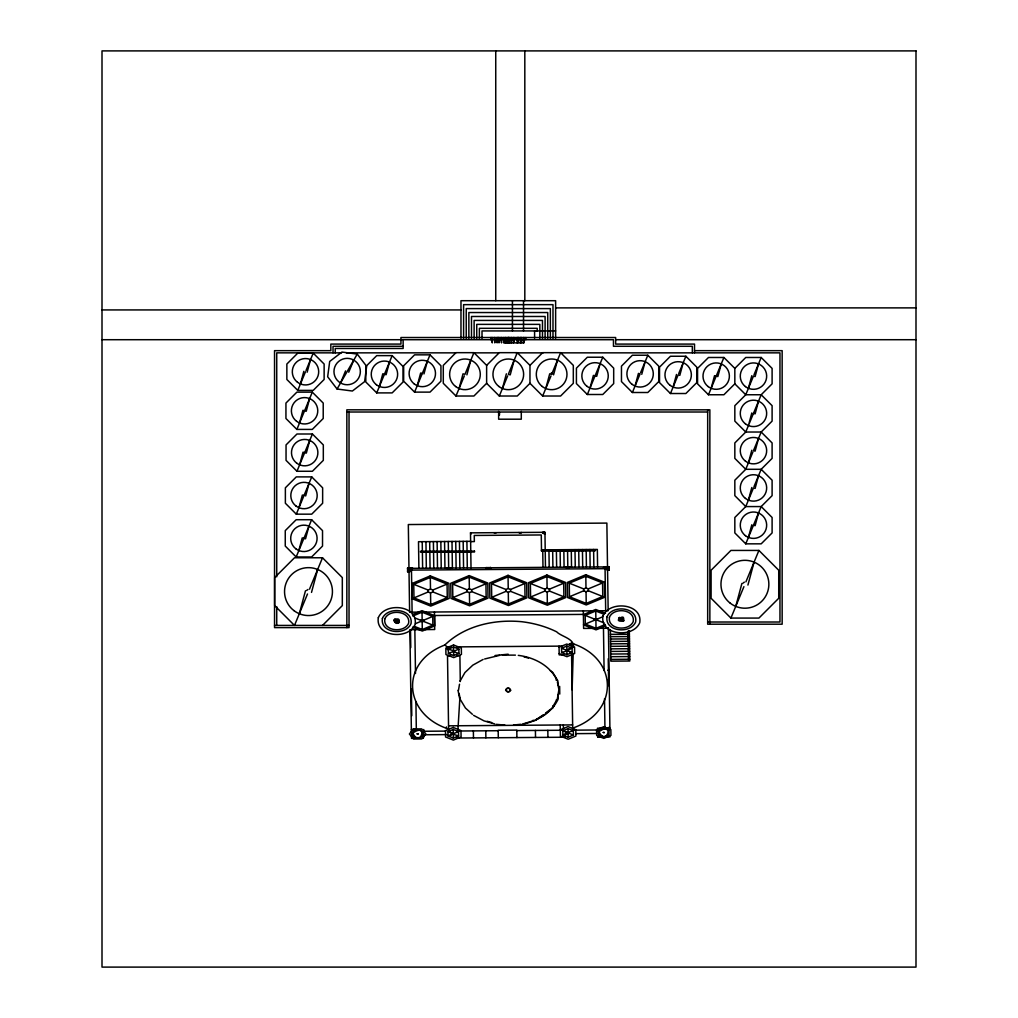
<?xml version="1.0" encoding="UTF-8"?>
<svg xmlns="http://www.w3.org/2000/svg" width="1018" height="1018" viewBox="0 0 1018 1018"><rect width="100%" height="100%" fill="white"/><g stroke="black" fill="none" stroke-linecap="round" stroke-linejoin="round"><path stroke-width="1.5" d="M543.027 532.859L544.325 532.758L544.096 533.725M510.527 690.242L509.624 688.613M572.116 689.86L573.198 653.454M573.389 647.117C574.826 638.642 561.287 636.683 556.655 631.822C545.686 626.414 533.826 623.156 521.7 621.705C494.494 619.135 464.895 625.548 444.79 645.03C399.081 662.324 403.522 714.534 448.582 729.028M459.856 698.31L457.858 730.949M397.796 620.267C393.406 618.906 396.905 624.378 398.051 620.776M458.469 690.357L459.512 684.223M620.344 618.702L620.649 620.229L622.711 619.364M623.576 619.784L623.563 618.944M300.45 383.926L303.835 371.315M307.156 372.206L310.541 359.583M299.534 422.954L302.919 410.33L306.24 411.221L309.625 398.611M299.636 464.806L303.02 452.183L306.342 453.074L309.726 440.463M298.961 507.702L302.346 495.079L304 495.524M305.667 495.97L309.052 483.359M298.847 550.522L302.231 537.898L305.553 538.789L308.938 526.179M299.33 613.714L305.476 590.784M311.508 592.4L317.654 569.469M379.396 386.433L382.781 373.81L386.102 374.7L389.487 362.09M417.253 385.657L420.638 373.046L422.305 373.491M423.959 373.937L427.344 361.314M459.093 388.494L463.025 373.822L464.959 374.344L473.93 352.673L455.975 352.673L443.288 365.36L443.288 383.315L455.975 396.015L473.93 396.015L486.629 383.315L486.629 365.36L473.93 352.673M466.893 374.853L470.825 360.181M502.434 388.494L506.366 373.822M514.166 360.181L510.234 374.853L508.3 374.344L517.271 352.673L499.316 352.673L486.629 365.36M545.775 388.494L549.707 373.822L551.641 374.344L560.613 352.673L542.658 352.673L529.971 365.36L529.971 383.315L517.271 396.015L499.316 396.015L486.629 383.315M553.563 374.853L557.508 360.181M590.007 388.049L593.392 375.426L596.713 376.316L600.098 363.693M635.054 386.038L638.439 373.415L640.093 373.873L632.382 392.503L621.464 381.585L621.464 366.149L632.382 355.231L647.817 355.231L658.735 366.149L658.735 381.585L647.817 392.503L632.382 392.503M641.76 374.319L645.145 361.695M673.114 387.056L676.499 374.446M683.205 362.713L679.82 375.337L678.166 374.891L670.442 393.521L659.524 382.603L659.524 367.167L670.442 356.249L685.877 356.249L696.796 367.167L696.796 382.603L685.877 393.521L670.442 393.521M711.149 388.291L714.534 375.667L717.855 376.558L721.24 363.948M748.421 388.291L751.806 375.667M758.512 363.948L755.127 376.558L753.46 376.113L745.749 394.755L734.831 405.673L734.831 421.108L745.749 432.026L761.184 432.026L772.102 421.108L772.102 405.673L761.184 394.755L745.749 394.755L734.831 383.837L734.831 368.401L723.913 357.483L708.477 357.483L697.559 368.401L697.559 383.837L708.477 394.755L723.913 394.755L734.831 383.837M751.806 412.939L748.421 425.562L761.184 394.755L772.102 383.837L772.102 368.401L761.184 357.483L745.749 357.483L734.831 368.401M758.512 401.219L755.127 413.83L753.46 413.384M748.421 462.834L751.806 450.223M758.512 438.491L755.127 451.114L753.46 450.669L761.184 432.026L772.102 442.945L772.102 458.38L761.184 469.298L754.007 486.617M748.421 500.105L751.806 487.495M758.512 475.762L755.127 488.385L753.46 487.94L745.749 506.57L734.831 517.488L734.831 532.923L745.749 543.841L761.184 543.841L772.102 532.923L772.102 517.488L761.184 506.57L745.749 506.57L734.831 495.651L734.831 480.216L745.749 469.298L752.913 451.992M748.421 537.377L751.806 524.766M758.512 513.034L755.127 525.657L753.46 525.212M735.76 606.346L741.906 583.454M747.925 585.07L754.083 562.127M605.048 567.522L603.928 566.746L608.891 566.708L608.942 570.22L607.568 570.233M297.778 390.39L313.213 390.39L324.131 379.472L324.131 364.037L313.213 353.119L297.778 353.119L286.86 364.037L286.86 379.472L297.778 390.39L305.489 371.761M306.036 370.437L313.213 353.119M296.862 429.418L312.297 392.146L323.215 403.064L323.215 418.5L312.297 429.418L296.862 429.418L285.943 418.5L285.943 403.064L296.862 392.146L312.297 392.146M296.963 471.27L312.411 433.999L323.317 444.917L323.317 460.352L312.411 471.27L296.963 471.27L286.045 460.352L286.045 444.917L296.963 433.999L312.411 433.999M340.559 382.972A13.196 13.196 0 0 1 340.559 360.118A13.196 13.196 0 0 1 360.359 371.545A13.196 13.196 0 0 1 340.559 382.972L345.573 370.883M348.741 372.206L353.742 360.13M296.289 514.166L311.724 476.895L296.289 476.895L285.371 487.813L285.371 503.248L296.289 514.166L311.724 514.166L322.642 503.248L322.642 487.813L311.724 476.895M296.174 556.986L311.623 519.714L296.174 519.714L285.256 530.632L285.256 546.068L296.174 556.986L311.623 556.986L322.528 546.068L322.528 530.632L311.623 519.714M376.724 392.897L392.159 355.626L403.077 366.544L403.077 381.979L392.159 392.897L376.724 392.897L365.806 381.979L365.806 366.544L376.724 355.626L392.159 355.626M307.5 593.99L294.482 625.421L274.669 605.608L274.669 577.588L294.482 557.775L322.502 557.775L342.315 577.588L342.315 605.608L322.502 625.421M309.485 589.193L322.502 557.775M414.581 392.121L430.016 354.849L414.581 354.849L403.662 365.767L403.662 381.203L414.581 392.121L430.016 392.121L440.934 381.203L440.934 365.767L430.016 354.849M455.975 396.015L464.323 375.884M499.316 396.015L507.664 375.884M560.613 352.673L573.312 365.36L573.312 383.315L560.613 396.015L542.658 396.015L551.005 375.884M587.335 394.5L602.771 357.229L613.689 368.147L613.689 383.595L602.771 394.5L587.335 394.5L576.417 383.595L576.417 368.147L587.335 357.229L602.771 357.229M640.64 372.537L647.817 355.231M678.713 373.568L685.877 356.249M708.477 394.755L723.913 357.483M754.007 374.789L761.184 357.483M748.408 425.588L745.749 432.026L734.831 442.945L734.831 458.38L745.749 469.298L761.184 469.298L772.102 480.216L772.102 495.651L761.184 506.57L745.749 543.841M730.911 618.079L711.098 598.266L711.098 570.245L730.911 550.433L758.919 550.433L778.732 570.245L778.732 598.266L758.919 618.079L730.911 618.079L743.916 586.661M745.914 581.851L758.919 550.433M460.047 681.157L464.933 672.567L472.81 665.161L483.13 659.448M552.456 707.395L557.355 698.806L558.92 689.606L557.38 681.971M523.417 724.078C537.529 720.846 552.023 712.727 558.144 699.035L558.08 694.492M622.66 619.911L622.011 618.524M337.073 389.016L357.242 354.073L366.645 366.327L364.622 381.635L352.381 391.027L337.073 389.016L327.669 376.762L329.692 361.454L341.933 352.063L357.242 354.073M570.105 645.107L571.416 643.223C618.728 657.87 619.58 711.976 572.676 728.112M542.67 532.936L544.35 532.541L544.21 533.903M306.596 590.504L307.92 589.486M743.025 583.161L744.349 582.143M506.379 688.919L505.857 690.204L507.32 691.616A3.436 3.423 0 0 0 509.216 691.629L509.776 691.413M398.382 622.189L398.725 620.204L396.091 619.466M486.477 568.578L490.88 567.929M550.204 709.508L544.579 714.801L535.557 719.802M409.821 570.118L407.607 571.709L410.089 571.683M411.628 568.808L412.519 568.337M446.202 568.095L451.165 568.057M394.462 620.089L395.378 619.504M394.857 620.369L395.748 619.746M395.277 620.649L396.142 620.026M395.493 620.802L396.358 620.178M396.282 621.349L397.16 620.726M397.084 621.896L397.949 621.273M397.3 622.049L398.165 621.425M520.682 532.974L521.381 532.478M397.694 622.329L398.585 621.718M398.063 622.583L398.98 621.985M487.66 567.879L486.324 568.858L485.917 567.624L490.88 567.586L489.136 567.866M542.467 532.325L544.948 532.299L545.47 567.357M568.54 567.28L570.296 567.179M607.53 567.688L608.891 566.708L608.942 570.22L607.555 569.266M619.071 618.435L619.987 617.837M619.466 618.702L620.356 618.091M620.751 618.371L620.013 619.937M620.102 619.148L620.967 618.524M620.891 619.695L621.769 619.071M621.693 620.242L622.558 619.618M621.909 620.395L622.774 619.771M622.303 620.675L623.194 620.051M622.736 621.056C627.406 611.067 610.189 623.589 623.589 620.331M535.328 720.49L543.039 714.929M545.61 713.084L553.308 707.523M597.77 736.892L602.44 736.523M506.849 688.601L505.615 690.179L507.079 691.591A3.436 3.423 0 0 0 508.975 691.616L510.756 690.268L509.064 688.384A3.436 3.423 0 0 0 507.168 688.359M447.106 568.54L451.165 567.879L446.189 567.917L450.261 568.528M519.574 532.936L520.758 532.923M485.917 567.968L488.398 567.955M395.531 619.631C392.757 620.84 395.989 623.741 397.898 622.456M603.47 567.56L606.626 567.548M622.991 620.522L619.707 620.547M448.696 736.205L452.59 734.131L458.571 735.874L458.507 731.586L453.214 729.473L447.984 731.662L448.047 735.95L453.341 738.063L458.571 735.874M563.501 735.352L568.897 733.227L573.401 735.021L573.338 730.733L568.044 728.621L562.801 730.809L562.865 735.098L568.171 737.21L573.401 735.021M567.548 650.006L571.492 647.944M446.546 647.372L451.394 646.926M543.179 532.745C544.592 531.676 544.681 534.819 544.325 532.758M565.334 567.204L567.077 567.293M413.753 584.319L430.309 577.41L447.067 584.077L447.271 597.655L430.716 604.577L413.957 597.91L413.753 584.319L428.171 590.058L430.487 589.091L432.828 590.02L447.067 584.077M413.957 597.91L428.196 591.967L430.538 592.896L432.854 591.929L447.271 597.655M452.628 584.039L469.183 577.117L485.942 583.785L486.146 597.375L469.591 604.285L452.832 597.617L452.628 584.039L467.046 589.766L469.362 588.798L471.703 589.74L485.942 583.785M412.341 614.694L422.012 610.66L434.584 615.661L434.737 625.854L422.305 631.045L412.532 627.152M452.832 597.617L467.071 591.674L469.413 592.603L471.741 591.636L486.146 597.375M412.774 616.043L422.025 612.174L432.739 616.437L432.866 625.116L422.292 629.531L414.262 626.337M491.503 583.747L508.058 576.837L524.817 583.505L525.021 597.082L508.466 604.005L491.707 597.337L491.503 583.747L505.921 589.486L508.236 588.519L510.578 589.447L524.817 583.505M415.395 618.168L420.663 620.255L423.641 620.229L432.739 616.437M415.484 623.64L420.676 621.476L423.653 621.451L432.866 625.116M491.707 597.337L505.946 591.382L508.287 592.323L510.616 591.356L525.021 597.082M530.378 583.467L546.933 576.544L563.692 583.212L563.896 596.803L547.34 603.712L530.582 597.044L530.378 583.467L544.795 589.193L547.111 588.226L549.453 589.168L563.692 583.212M530.582 597.044L544.821 591.102L547.175 592.031L549.491 591.064L563.896 596.803M569.253 583.174L585.821 576.264L602.58 582.932L602.771 596.51L586.215 603.419L569.456 596.752L569.253 583.174L583.67 588.913L585.986 587.946L588.34 588.875L602.58 582.932M569.456 596.752L583.696 590.809L586.05 591.751L588.366 590.771L602.771 596.51M448.34 649.191L453.57 647.003L458.876 649.102L458.94 653.403L453.697 655.592L448.404 653.48L448.34 649.191L454.422 650.96L458.876 649.102M448.404 653.48L452.857 651.622L458.94 653.403M583.314 614.656L595.746 609.464L605.519 613.358M605.277 624.467L596.014 628.335L585.312 624.072L585.185 615.394L595.759 610.978L603.789 614.172M585.185 615.394L594.397 619.059L597.375 619.033L602.567 616.87M585.312 624.072L594.41 620.267L597.388 620.255L603.967 622.863M605.71 625.816L596.039 629.849L583.467 624.848M559.06 647.27L566.759 644.05L574.559 647.155L574.648 653.467L566.95 656.686L559.162 653.581M561.554 648.262L566.797 646.074L572.091 648.186L572.154 652.474L566.924 654.663L561.618 652.551L561.554 648.262L566.059 650.057L572.091 648.186M561.618 652.551L567.65 650.68L572.154 652.474M458.507 731.586L454.066 733.444L447.984 731.662M448.047 735.95L452.488 734.093L448.62 731.395M560.307 729.817L568.006 726.597L575.806 729.702L575.895 736.014L568.197 739.233L560.409 736.129L560.218 724.994M562.801 730.809L567.306 732.604L573.338 730.733M562.865 735.098L567.306 732.604M506.608 688.575L507.409 688.372A3.436 3.423 0 0 1 509.305 688.397M569.418 643.961L571.416 643.223L571.467 646.036L569.418 643.961L573.643 643.783M519.727 532.859L520.669 532.91M447.564 568.464L450.121 568.617M566.695 567.408L569.393 567.637M566.695 567.586L570.284 567.001L565.321 567.039L566.237 567.662M607.033 570.004C610.66 569.215 606.97 565.346 604.832 567.382L608.891 566.708M484.632 658.99L499.52 655.376M556.006 680.024L557.151 679.68M522.209 724.142L534.272 720.515M607.733 670.302L609.044 669.933M490.88 567.586L486.82 568.248L485.917 567.624L489.976 568.4M486.82 568.426L490.867 567.764M410.878 568.578L412.036 568.578M620.916 618.333L621.705 618.333M495.066 655.516L508.16 654.192M502.396 655.096L515.401 655.134M513.543 725.02L520.758 724.294M471.016 567.904L470.494 532.859L544.948 532.299M470.621 541.321L418.5 541.703L418.894 568.298M470.621 541.614L474.35 541.589L474.261 535.455L541.271 534.959L541.512 550.942L595.492 550.547L541.5 550.42M541.487 549.86L597.337 549.44L597.591 566.975M541.5 550.802L545.228 550.776M548.32 550.636L594.245 550.293M408.969 568.362L607.517 566.899M605.048 567.268L607.53 567.255M408.994 569.965L410.025 569.965L407.556 568.197L407.607 571.887M408.994 570.118L607.542 568.655M409.618 612.187L593.774 610.825M596.752 610.8L608.166 610.711L606.868 523.087L408.32 524.55L409.605 611.385M434.495 615.508L583.403 614.401M419.429 629.633L409.885 629.709L411.399 732.527M425.397 629.595L434.699 629.518L434.444 611.996M592.921 628.348L583.607 628.424L583.352 610.902M597.362 628.322L608.433 628.233M628.119 631.771L628.857 631.771M610.418 634.354L629.391 634.214M610.456 636.67L629.429 636.53M610.495 639.024L629.468 638.884M610.533 641.429L629.493 641.289M610.558 643.86L629.531 643.72M456.7 646.888L562.127 646.112M610.596 646.341L629.569 646.201M610.635 648.86L629.608 648.721M610.673 651.431L629.646 651.291M610.711 654.04L629.684 653.9M450.605 655.694L447.5 655.719L448.62 731.089M456.802 655.656L459.907 655.63L460.289 681.538M563.832 654.867L559.187 654.892L559.047 646.137M610.749 656.686L629.722 656.546M610.8 659.384L629.76 659.244M628.526 659.524L629.277 659.524M448.544 725.821L572.625 724.905M411.361 729.601L414.466 729.588M609.909 728.137L597.502 728.226L597.541 730.86M423.793 731.268L445.68 731.102M459.411 731L498.196 730.72M516.737 730.58L561.86 730.25M574.177 730.16L597.528 729.982M423.844 734.767L447.118 734.602M575.857 733.647L597.579 733.482M414.441 738.343L411.488 738.368L411.45 735.212M456.471 738.037L565.054 737.236M597.63 736.994L602.287 736.956M605.392 736.93L610.036 736.905M422.165 551.705L467.262 551.578M555.624 307.881L915.996 307.881M102.004 309.93L460.976 309.93M555.624 330.926L482.01 330.939L482.01 338.243M497.777 338.129L518.811 338.129M497.777 338.472L518.811 338.472M102.004 339.707L402.199 339.707M615.941 339.707L915.996 339.707M510.629 342.875L503.706 342.875L503.706 337.518M515.07 342.875L517.717 342.875L517.717 337.518M403.141 346.285L333.026 346.285L333.026 352.852M694.518 350.663L782.155 350.663L782.155 624.199L707.675 624.199L707.675 409.821M341.564 352.852L276.731 352.852L276.731 576.837M346.324 352.852L455.848 352.852M473.306 352.852L498.693 352.852M516.151 352.852L543.141 352.852M560.6 352.852L779.966 352.852L779.966 622.011L707.675 622.011M346.845 412.01L707.675 412.01M274.542 625.421L349.034 625.421M518.289 655.376C534.005 657.297 550.229 665.479 557.075 680.444M496.199 724.345L504.877 725.083M603.928 566.746L607.988 567.357M565.321 567.039L568.935 567.573M607.873 679.68L609.197 680.011M488.971 567.828L490.345 568.553M621.667 618.435L622.405 618.6M409.503 571.467L407.9 569.546L411.107 568.349M523.914 656.788L528.418 658.073M556.299 699.926L557.444 700.257M552.85 705.97L554.008 706.301M487.202 721.278L491.707 722.564M494.684 723.913L484.034 720.884L473.548 715.323M567.56 650.718L571.556 652.729M563.425 730.555L567.408 732.566M397.402 620.191L398.254 621.031M544.974 534.056L544.261 532.796M518.887 532.503L519.6 532.987M494.074 532.681L494.735 533.139M470.494 532.859L471.156 533.305M550.344 670.773L552.787 672.465L557.877 680.889L557.94 685.419M444.79 645.03L447.373 646.952L447.411 649.637M623.334 618.55C622.138 616.87 617.99 617.951 619.326 620.216M472.39 714.28L465.455 708.032L460.314 699.519L459.08 693.411M517.271 352.673L529.971 365.36M529.971 383.315L542.658 396.015M533.139 720.197L533.623 720.999M458.011 690.357L459.881 699.608M629.34 631.147L629.786 661.026L610.825 661.166L610.355 629.608M628.488 631.771L628.895 659.524M608.42 628.068L609.922 729.015M608.255 658.748L608.662 685.712M609.273 726.954L609.324 730.122M605.29 566.911L605.303 567.7M605.036 566.911L605.048 567.688M605.061 568.668L605.685 610.736M603.47 628.271L604.094 670.531M604.514 698.781L604.921 726.712M597.375 619.033L597.388 620.255M595.759 610.978L595.874 618.435M595.912 620.865L596.014 628.335M593.609 549.478L593.863 567.001M594.397 619.059L594.41 620.267M589.893 549.504L590.147 567.026M588.34 588.875L588.366 590.771M586.164 549.529L586.419 567.051M585.821 576.264L585.986 587.946M586.05 591.751L586.215 603.419M583.67 588.913L583.696 590.809M582.436 549.555L582.703 567.077M578.72 549.58L578.975 567.102M574.992 549.605L575.259 567.141M571.276 549.644L571.531 567.166M571.594 654.765L572.714 730.16M567.548 549.669L567.815 567.191M568.884 732.591L568.897 733.227M567.637 650.044L567.65 650.68M566.797 646.074L566.848 649.726M566.873 651.011L566.924 654.663M568.044 728.621L568.095 732.273M568.108 733.558L568.171 737.21M566.059 650.057L566.072 650.693M563.832 549.695L564.087 567.217M563.336 724.981L563.412 729.372M560.104 549.72L560.358 567.242M559.645 686.336L559.76 694.085M556.375 549.745L556.642 567.268M552.659 549.771L552.914 567.306M548.931 549.809L549.198 567.331M549.453 589.168L549.491 591.064M546.933 576.544L547.111 588.226M547.175 592.031L547.34 603.712M547.824 730.351L547.926 737.363M544.795 589.193L544.821 591.102M542.747 550.802L542.988 567.37M535.417 730.44L535.519 737.452M516.902 737.592L516.8 730.11L498.184 730.25L498.298 737.732M510.578 589.447L510.616 591.356M508.058 576.837L508.236 588.519M508.287 592.323L508.466 604.005M505.921 589.486L505.946 591.382M490.587 567.764L490.6 569.075M486.21 567.789L486.235 569.113M485.777 730.809L485.879 737.821M471.703 589.74L471.741 591.636M473.37 730.899L473.472 737.91M469.183 577.117L469.362 588.798M469.413 592.603L469.591 604.285M466.906 541.347L467.3 567.929M467.046 589.766L467.071 591.674M463.177 541.372L463.572 567.968M459.449 541.411L459.843 567.993M455.733 541.436L456.128 568.019M454.422 650.96L454.435 651.609M452.005 541.461L452.399 568.044M453.57 647.003L453.634 650.655M453.646 651.94L453.697 655.592M452.845 650.973L452.857 651.622M454.066 733.444L454.066 734.08M453.214 729.473L453.264 733.125M453.29 734.411L453.341 738.063M448.289 541.487L448.684 568.069M444.561 541.512L444.955 568.095M446.418 726.916L446.431 727.997M440.845 541.538L441.239 568.133M437.116 541.563L437.511 568.159M433.401 541.601L433.783 568.184M432.828 590.02L432.854 591.929M429.672 541.627L430.067 568.209M430.309 577.41L430.487 589.091M430.538 592.896L430.716 604.577M428.171 590.058L428.196 591.967M425.944 541.652L426.338 568.235M423.641 620.229L423.653 621.451M422.228 541.678L422.623 568.26M422.025 612.174L422.139 619.644M422.177 622.062L422.292 629.531M423.768 729.512L423.806 732.146M423.87 735.938L423.284 738.279L423.233 734.78M420.663 620.255L420.676 621.476M414.848 629.671L415.497 673.483M415.917 701.656L416.324 729.575M411.476 570.105L412.099 612.162M410.509 630.066L410.763 647.512M411.374 688.753L411.781 715.718M468.916 551.145L468.916 552.01M467.262 551.145L467.262 552.023M422.165 551.272L422.165 552.15M709.864 624.199L709.864 409.821L346.845 409.821L346.845 627.61M694.518 352.852L694.518 344.084L615.648 344.084L615.648 337.518L400.939 337.518L400.939 344.084L330.837 344.084L330.837 350.663L274.542 350.663L274.542 627.61L349.034 627.61L349.034 412.01M692.329 352.852L692.329 346.285L613.46 346.285L613.46 339.707L403.141 339.707L403.141 348.474L335.215 348.474L335.215 352.852M555.624 338.243L555.624 300.704L460.976 300.704L460.976 338.141M552.99 338.243L552.99 304.649L463.597 304.649L463.597 338.18M550.356 338.243L550.356 308.594L466.231 308.594L466.231 338.154M547.735 338.243L547.735 312.539L468.865 312.539L468.865 338.192M545.101 338.243L545.101 316.483L471.487 316.483L471.487 338.154M542.479 338.243L542.479 320.428L474.121 320.428L474.121 338.218M539.845 338.243L539.845 324.373L476.742 324.373L476.742 338.18M537.211 331.168L537.211 328.318L479.376 328.318L479.376 338.281M534.59 330.939L534.59 338.243M525.822 337.518L525.822 339.707M524.817 50.9L524.817 300.704M524.028 337.518L524.028 342.875L521.496 342.875L521.496 337.518M523.532 300.704L523.532 330.939M523.456 337.518L523.456 342.875M521.292 411.374L521.292 419.2L498.642 419.2L498.642 411.374M520.987 337.518L520.987 342.875L518.34 342.875L518.34 337.518M520.427 337.518L520.427 342.875M518.811 337.518L518.811 338.739M517.157 337.518L517.157 342.875M514.103 337.518L514.103 342.875L511.036 342.875L511.036 337.518M513.543 337.518L513.543 342.875M512.436 300.704L512.436 330.939M511.596 337.518L511.596 342.875M509.204 337.518L509.204 342.875M508.873 337.518L508.873 342.875M508.504 337.518L508.504 342.875M508.3 337.518L508.3 338.472M507.117 337.518L507.117 342.875M505.691 337.518L505.691 342.875M505.132 337.518L505.132 342.875M501.518 337.518L501.518 342.875L500.945 337.518M499.494 412.405L499.494 414.988M499.011 337.518L499.011 342.875L498.451 337.518M497.777 338.739L497.777 337.518L497.077 342.875L497.077 337.518M495.741 50.9L495.741 300.704M494.799 337.518L494.799 342.875L494.226 337.518M492.292 337.518L492.292 342.875L491.732 337.518M490.765 337.518L490.765 339.707M276.731 606.613L276.731 625.421M551.272 372.982A1.4 1.4 0 0 1 552.99 373.975M378.314 617.697C375.209 636.988 408.498 640.246 415.128 624.378C418.233 605.099 384.944 601.829 378.314 617.697M382.399 618.448C379.981 633.451 405.877 635.983 411.043 623.64C413.461 608.637 387.553 606.092 382.399 618.448M384.817 618.88C382.819 631.351 404.324 633.451 408.625 623.194C410.623 610.736 389.105 608.624 384.817 618.88M394.042 620.56C398.178 629.239 402.899 614.287 394.042 620.56M395.926 620.904C397.084 623.169 398.203 619.249 395.926 620.904M412.824 733.075C420.243 748.688 428.731 721.813 412.824 733.075M417.1 733.851L418.182 733.94L417.1 733.851M470.672 533.521L470.85 534.183L470.698 533.47M602.923 616.043C599.818 635.321 633.107 638.579 639.737 622.723C642.842 603.432 609.553 600.175 602.923 616.043M607.008 616.781C604.59 631.784 630.486 634.329 635.652 621.973C638.07 606.97 612.174 604.438 607.008 616.781M609.426 617.226C607.428 629.684 628.946 631.796 633.234 621.54C635.232 609.069 613.714 606.97 609.426 617.226M598.966 731.688C606.384 747.301 614.872 720.439 598.966 731.688M620.535 619.237C621.68 621.514 622.851 617.57 620.535 619.237M603.241 732.464L604.323 732.566L603.241 732.464M413.435 728.939L409.401 734.003L413.588 739.004L421.821 738.941L425.855 733.876L421.668 728.875L413.435 728.939M414.53 730.25L411.552 733.991L414.644 737.681L420.727 737.643L423.717 733.902L420.612 730.199L414.53 730.25M394.895 619.16L394.017 619.784L398.56 622.927L399.425 622.303L394.882 619.16M619.504 617.506L618.626 618.117L623.169 621.26L624.034 620.636L619.491 617.493M494.761 532.872L496.033 532.936L494.684 532.91M430.283 575.895L411.883 583.581L412.112 598.686L430.741 606.092L449.142 598.406L448.925 583.301L430.283 575.895M469.171 575.603L450.758 583.289L450.987 598.393L469.616 605.812L488.016 598.113L487.8 583.021L469.171 575.603M508.046 575.323L489.633 583.009L489.862 598.1L508.491 605.519L526.891 597.833L526.675 582.729L508.046 575.323M546.92 575.03L528.507 582.716L528.736 597.821L547.366 605.226L565.766 597.541L565.55 582.449L546.92 575.03M585.795 574.737L567.382 582.436L567.611 597.528L586.241 604.946L604.654 597.261L604.425 582.156L585.795 574.737M453.544 644.979L445.846 648.186L445.935 654.51L453.735 657.615L461.434 654.396L461.332 648.072L453.544 644.979M453.188 727.45L445.49 730.67L445.579 736.981L453.366 740.086L461.078 736.867L460.976 730.555L453.188 727.45M603.687 726.75L596.599 729.715L596.688 735.518L603.852 738.381L610.94 735.416L610.851 729.601L603.687 726.75M603.712 728.277L598.469 730.453L598.533 734.754L603.839 736.854L609.069 734.678L609.006 730.377L603.712 728.277M412.519 568.159L407.556 568.197L412.519 568.159M628.844 631.16L628.106 631.16L628.539 660.135L629.277 660.135L628.844 631.16M474.49 551.12L420.51 551.272L420.51 552.15L474.49 551.998L474.49 551.12M915.996 50.9L102.004 50.9L102.004 967.1L915.996 967.1L915.996 50.9M293.909 610.596A23.948 23.948 0 0 0 332.237 594.728A23.948 23.948 0 0 0 299.33 569.469A23.948 23.948 0 0 0 293.909 610.596M297.46 382.221A13.196 13.196 0 0 0 318.583 373.479A13.196 13.196 0 0 0 300.45 359.558A13.196 13.196 0 0 0 297.46 382.221M296.543 421.248A13.196 13.196 0 0 0 317.654 412.506A13.196 13.196 0 0 0 299.534 398.585A13.196 13.196 0 0 0 296.543 421.248M296.645 463.101A13.196 13.196 0 0 0 317.769 454.359A13.196 13.196 0 0 0 299.636 440.438A13.196 13.196 0 0 0 296.645 463.101M295.971 505.997A13.196 13.196 0 0 0 317.082 497.255A13.196 13.196 0 0 0 298.961 483.334A13.196 13.196 0 0 0 295.971 505.997M295.856 548.817A13.196 13.196 0 0 0 316.98 540.074A13.196 13.196 0 0 0 298.847 526.153A13.196 13.196 0 0 0 295.856 548.817M414.262 383.951A13.196 13.196 0 0 0 435.386 375.209A13.196 13.196 0 0 0 417.253 361.288A13.196 13.196 0 0 0 414.262 383.951M587.017 386.344A13.196 13.196 0 0 0 608.14 377.602A13.196 13.196 0 0 0 590.007 363.68A13.196 13.196 0 0 0 587.017 386.344M376.406 384.728A13.196 13.196 0 0 0 397.529 375.986A13.196 13.196 0 0 0 379.396 362.064A13.196 13.196 0 0 0 376.406 384.728M632.063 384.333A13.196 13.196 0 0 0 653.187 375.591A13.196 13.196 0 0 0 635.054 361.67A13.196 13.196 0 0 0 632.063 384.333M670.124 385.351A13.196 13.196 0 0 0 691.247 376.609A13.196 13.196 0 0 0 673.114 362.688A13.196 13.196 0 0 0 670.124 385.351M730.326 603.254A23.948 23.948 0 0 0 768.654 587.386A23.948 23.948 0 0 0 735.76 562.127A23.948 23.948 0 0 0 730.326 603.254M745.43 535.672A13.196 13.196 0 0 0 766.554 526.93A13.196 13.196 0 0 0 748.421 513.008A13.196 13.196 0 0 0 745.43 535.672M745.43 498.4A13.196 13.196 0 0 0 766.554 489.658A13.196 13.196 0 0 0 748.421 475.737A13.196 13.196 0 0 0 745.43 498.4M745.43 461.129A13.196 13.196 0 0 0 766.554 452.386A13.196 13.196 0 0 0 748.421 438.465A13.196 13.196 0 0 0 745.43 461.129M745.43 423.857A13.196 13.196 0 0 0 766.554 415.115A13.196 13.196 0 0 0 748.421 401.194A13.196 13.196 0 0 0 745.43 423.857M745.43 386.586A13.196 13.196 0 0 0 766.554 377.843A13.196 13.196 0 0 0 748.421 363.922A13.196 13.196 0 0 0 745.43 386.586M708.159 386.586A13.196 13.196 0 0 0 729.27 377.843A13.196 13.196 0 0 0 711.149 363.922A13.196 13.196 0 0 0 708.159 386.586M542.289 386.509A15.346 15.346 0 0 0 566.848 376.342A15.346 15.346 0 0 0 545.763 360.168A15.346 15.346 0 0 0 542.289 386.509M455.619 386.509A15.346 15.346 0 0 0 480.165 376.342A15.346 15.346 0 0 0 459.093 360.168A15.346 15.346 0 0 0 455.619 386.509M498.947 386.509A15.346 15.346 0 0 0 523.506 376.342A15.346 15.346 0 0 0 502.421 360.168A15.346 15.346 0 0 0 498.947 386.509"/></g></svg>
